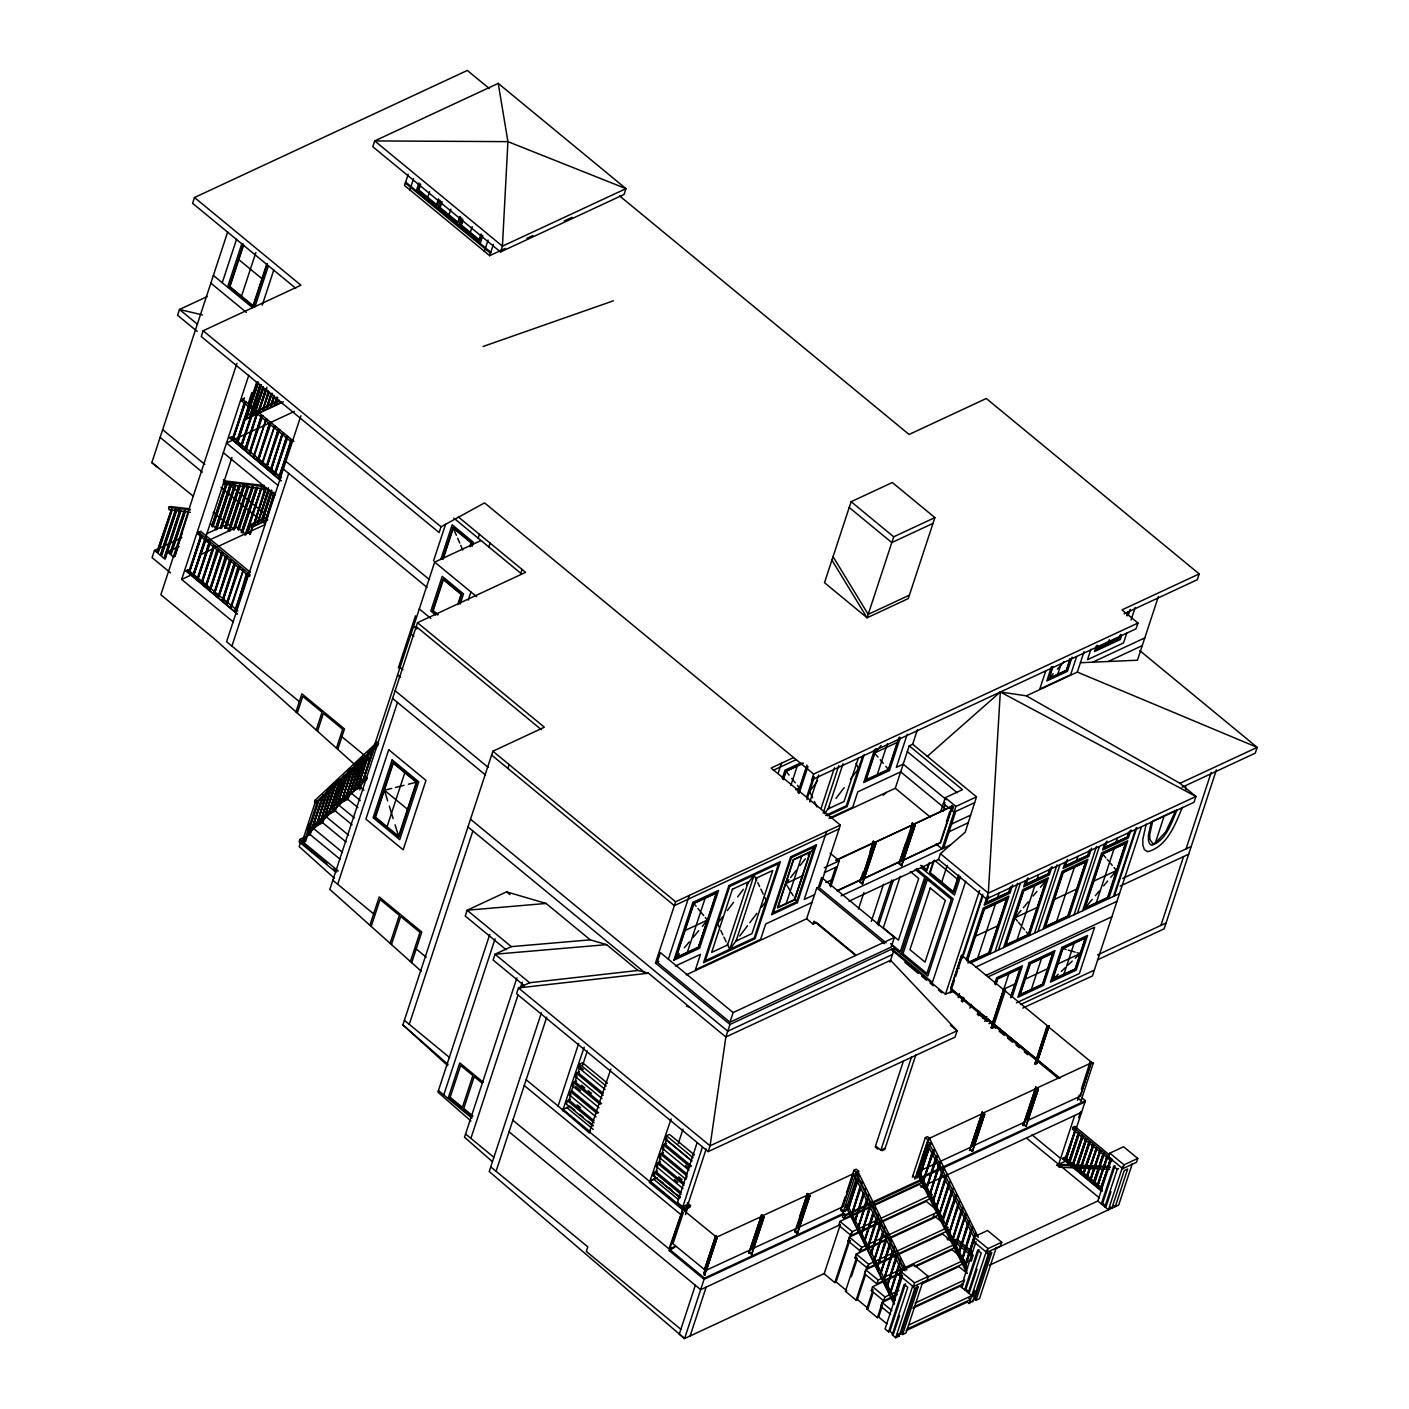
<?xml version="1.0" encoding="UTF-8"?>
<svg xmlns="http://www.w3.org/2000/svg" width="1409" height="1409" viewBox="0 0 1409 1409"><rect width="100%" height="100%" fill="white"/><g stroke="black" fill="none" stroke-linecap="round" stroke-linejoin="round"><path stroke-width="1.5" d="M1146.169 824.195L1142.805 839.412L1142.893 845.312L1144.355 849.592L1147.56 851.723C1167.057 846.809 1175.37 824.247 1182.345 807.339M1151.4 821.764L1148.37 835.414L1148.441 840.451L1149.585 843.815L1151.752 845.259C1166.229 840.398 1171.548 822.609 1177.131 809.77M711.668 1253.394L716.459 1236.045L716.97 1237.736L704.5 1275.215L717.287 1236.873L706.525 1270.284M799.114 1225.39L809.365 1194.216L853.819 1173.503L842.881 1206.773L798.445 1227.468M489.328 88.573L467.33 70.45L194.495 197.507L192.593 203.301L295.679 288.229M192.892 495.88L151.837 462.575L227.677 231.939M194.495 197.507L300.945 285.217L203.143 330.763L201.24 336.557L439.132 532.567L441.035 526.79L484.555 502.89L813.662 774.069L1137.961 623.042L1121.987 609.886L1199.2 573.921L986.3 398.5L909.087 434.465L619.661 195.974M222.252 282.733L236.553 239.266M227.571 287.119L241.837 243.722M243.44 244.021L229.385 286.767L253.338 306.493L267.393 263.765M243.634 245.113L229.984 286.643L253.039 305.647L266.706 264.117M181.796 537.692L154.462 550.426L152.084 557.647L170.559 572.882M157.103 551.764L171.599 509.301L157.103 551.764L158.407 552.011L172.409 509.406L170.965 509.6M241.52 296.154L255.857 252.546M157.755 552.31L171.775 509.706M160.644 554.688L175.297 510.111L176.759 509.917L161.947 554.935L160.644 554.688L175.949 509.811M161.313 555.234L176.759 509.917M164.184 557.612L165.505 557.858L164.184 557.612L179.648 510.639M164.835 557.312L180.282 510.322M164.853 558.158L180.458 510.727M181.092 510.428L165.1 559.197L154.462 550.426M170.119 553.314L183.98 511.15L185.442 510.939L171.422 553.561L170.119 553.314L184.632 510.851M170.788 553.86L185.442 510.939M254.87 306.986L268.45 265.667M236.959 363.275L160.855 594.757L214.679 639.105L365.195 773.911M188.295 513.387L174.329 556.784L182.413 532.215M174.98 556.485L178.344 546.252M262.233 305.154L273.804 269.964M233.119 621.827L181.673 579.434L248.794 375.27M185.97 570.768L237.188 613.884L185.97 570.768L188.013 569.817L237.804 610.854M198.651 532.215L250.097 574.608L249.463 576.528L198.017 534.134L198.651 532.215L200.589 531.299L250.379 572.336M229.737 437.635L280.955 480.751L229.737 437.635L231.78 436.684L281.571 477.721M241.784 401.001L244.356 398.183L241.784 401.001L290.078 440.788L292.015 439.89M188.013 569.817L185.741 571.49M201.91 535.684L189.229 572.618L200.606 535.438M245.025 404.594L232.996 439.485L244.373 402.305L245.659 401.706M188.559 572.072L200.589 537.164M232.326 438.939L244.356 404.048M189.229 572.618L201.276 535.984M232.996 439.485L245.043 402.851L246.328 402.252M248.548 402.692L251.894 392.512M205.467 541.197L193.438 576.087L204.816 538.907L206.137 539.154M236.553 442.408L249.234 405.475L237.857 442.655L236.553 442.408L248.583 405.774L249.886 405.176M193.685 573.85L231.939 457.449M238.526 437.424L256.755 381.998M204.798 540.651L192.769 575.541M193.438 576.087L205.485 539.453M237.205 442.954L257.336 382.226M247.262 414.493L257.97 381.927M258.64 382.473L246.61 417.363L257.988 382.772M211.79 526.297L225.651 484.132L227.113 483.921L213.094 526.543L211.79 526.297L226.303 483.833M212.46 526.843L226.462 484.22M250.027 414.933L251.33 415.179L250.027 414.933L260.066 384.393M250.679 414.633L260.049 386.136M210.346 542.624L197.647 579.557L209.025 542.377M253.444 411.534L241.432 446.442L260.735 384.939M209.008 544.121L196.996 579.011M252.775 410.988L240.763 445.878M261.37 384.639L254.113 409.491M197.647 579.557L209.694 542.923M241.432 446.442L253.461 409.79L254.765 409.191M215.33 529.22L229.984 484.643L231.446 484.449L216.651 529.467L215.33 529.22L230.636 484.344M263.448 388.849L254.765 413.577L262.796 386.577M216 529.766L231.446 484.449M254.096 413.031L262.778 388.303M254.765 413.577L263.465 387.123M213.886 548.136L201.874 583.044L213.252 545.847L214.555 546.093M244.972 449.365L257.653 412.414L246.276 449.612L244.972 449.365L257.019 412.714L258.305 412.115M213.217 547.59L201.205 582.481M201.874 583.044L213.904 546.393M245.642 449.911L257.019 412.714M266.847 388.99L258.851 411.675L265.544 388.743M220.227 528.058L234.334 485.154M258.182 411.129L265.508 390.469M258.851 411.675L266.882 387.246M220.878 527.759L234.968 484.855M220.914 528.569L235.144 485.26M221.548 528.269L235.796 484.96M268.908 393.199L262.919 409.772L268.274 390.909M262.919 409.772L268.943 391.455M218.765 549.58L206.084 586.514L216.81 549.616M249.182 452.835L261.229 416.201L249.851 453.381L261.211 417.927M224.806 527.847L238.667 485.665L240.129 485.471L226.127 528.093L224.806 527.847L239.319 485.365M217.426 551.06L205.415 585.968M206.084 586.514L217.479 550.179M225.475 528.393L240.129 485.471M249.851 453.381L261.863 418.473M272.324 393.34L266.988 407.888L271.021 393.093M266.336 407.342L270.986 394.819M266.988 407.888L271.673 393.639M228.364 530.77L243.017 486.193L244.479 485.982L229.667 531.017L228.364 530.77L243.651 485.894M209.624 589.438L221.671 552.804L210.293 589.984L221.653 554.53M253.391 456.305L266.09 419.371L254.06 456.851M229.015 531.316L244.479 485.982M274.385 397.549L271.074 405.986L273.751 395.26M270.405 405.44L273.716 397.003M271.074 405.986L274.42 395.806M210.293 589.984L222.305 555.076M277.802 397.673L275.142 404.084L276.481 397.426M233.242 529.608L247.35 486.704M274.473 403.538L277.133 397.127M233.894 529.308L248.002 486.404M275.142 404.084L277.15 397.972M233.929 530.101L248.178 486.792M235.25 527.741L248.812 486.492M227.201 556.52L214.503 593.453L225.246 556.573M257.618 459.774L269.665 423.14L258.287 460.32L269.63 424.866M225.863 557.999L213.833 592.907M214.503 593.453L225.916 557.119M270.299 425.43L258.287 460.32M237.839 529.379L251.7 487.215L253.162 487.003L239.143 529.625L237.839 529.379L252.334 486.915M238.491 529.925L253.162 487.003M230.741 562.032L218.73 596.923L229.456 560.042M261.827 463.244L274.508 426.311L262.497 463.79M218.06 596.377L230.072 561.469M218.73 596.923L230.759 560.289M241.379 532.303L256.033 487.725L257.495 487.532L242.683 532.549L241.379 532.303L256.685 487.426M242.049 532.849L257.495 487.532M222.27 599.847L234.317 563.213L222.939 600.393L234.281 564.956M266.037 466.714L278.084 430.08L266.706 467.26L278.066 431.823M233.665 563.512L235.62 563.459L222.939 600.393M244.937 535.226L261.193 488.342M278.718 432.369L266.706 467.26M246.276 533.712L261.017 487.937M246.91 533.412L261.827 488.042M267.851 519.886L252.704 526.931L250.326 534.17L247.649 532.69L250.274 524.729L267.798 516.592M267.551 517.314L250.608 525.205L247.649 532.69M263.624 487.496L264.258 485.577L225.246 480.962L223.52 481.772L223.925 484.185L262.426 488.729L264.135 487.937M239.829 566.929L227.148 603.862L237.892 566.982M262.426 488.729L263.906 489.945L264.54 488.025L262.55 486.387M270.246 470.183L282.293 433.549L270.915 470.729L282.276 435.293M226.479 603.316L238.508 568.426M249.745 534.434L252.352 526.473L266.283 520.009M227.148 603.862L238.544 567.528M264.469 489.68L253.761 524.835L266.46 487.901M265.121 489.381L254.413 524.535M253.761 524.835L265.808 488.201M254.078 524.271L266.125 487.62M268.555 487.796L257.847 522.933L269.189 490.068M257.512 522.669L268.52 489.522M257.847 522.933L268.538 490.367M230.689 606.786L243.387 569.852L231.358 607.349M274.473 473.653L286.52 437.019L275.125 474.217L286.485 438.763M287.154 439.309L275.125 474.217M261.246 520.502L271.285 489.962M271.268 491.706L262.55 520.749L271.919 492.252M271.955 490.508L262.55 520.749M248.371 573.833L235.567 610.819L246.311 573.921M291.469 442.725L279.352 477.686L290.73 440.489L292.139 440.7M274.015 492.128L265.984 519.146L274.667 494.418M234.916 610.273L247.033 575.312M278.683 477.14L290.8 442.179M235.567 610.819L247.614 574.168M273.998 493.872L266.636 518.847M279.352 477.686L291.399 441.052M265.984 519.146L274.015 494.718M300.874 415.761L226.585 641.711L299.324 701.647M231.904 646.097L288.686 473.406M408.223 174.24L404.524 185.512L489.68 255.681L505.373 248.371M409.878 189.916L413.577 178.644M418.966 182.818L416.43 190.514L480.31 243.158L482.847 235.444M420.234 184.103L418.244 190.18L436.878 205.52L438.868 199.444M420.745 184.28L418.843 190.056L436.579 204.675L438.481 198.898M427.72 197.366L429.622 191.589M437.723 208.056L440.26 200.36M441.528 201.646L439.538 207.722L458.154 223.062L460.162 216.986M442.039 201.822L440.136 207.599L457.872 222.217L459.774 216.44M449.013 214.908L450.915 209.131M295.96 711.897L301.896 693.827L344.483 728.911L337.755 749.341M297.264 713.06L302.759 696.363L322.045 712.267L316.197 730.038M459.017 225.599L461.553 217.902M462.821 219.188L460.831 225.264L479.447 240.604L481.455 234.528M462.698 221.283L461.43 225.141L479.166 239.759L481.068 233.982M470.289 232.45L472.191 226.673M317.518 731.201L323.383 713.359L342.669 729.263L336.434 748.232M484.379 251.313L488.095 240.058M489.68 255.681L493.379 244.409M342.493 852.339L312.358 827.488L323.066 794.905L310.209 834.621L299.923 839.412L299.113 841.842L335.765 872.048M316.074 803.412L316.708 801.474L378.634 743.529L377.084 742.244L315.158 800.206L314.524 802.126L316.074 803.412L317.131 802.426L304.027 842.265M302.477 840.979L314.911 803.13M303.974 840.275L305.172 836.629M307.373 829.971L309.381 823.86M305.524 841.56L307.937 834.251L366.974 779.001M500.53 251.964L502.432 246.17L507.927 141.64L498.222 83.378L374.688 140.918L372.786 146.712L500.53 251.964L624.064 194.424L625.966 188.647L498.222 83.378M323.735 795.451L312.34 828.668L323.066 796.085M326.201 792.968L316.62 824.67L327.346 790.907M326.677 792.95L317.289 824.036M316.62 824.67L327.998 791.453M330.393 789.04L320.812 820.742L331.538 786.979M330.868 789.022L321.499 820.108M320.812 820.742L332.207 787.525M334.99 783.756L324.933 816.885L336.328 783.668M335.659 783.122L324.951 815.705L348.428 835.061M312.516 827.629L322.802 822.821L335.641 784.302M311.16 828.492L329.125 811.795L339.833 779.212M329.125 812.975L340.502 779.758L329.125 812.975L339.833 780.392M333.264 809.101L344.641 775.883L333.264 809.101L342.827 777.398M332.594 808.555L343.972 775.337L343.972 776.518M348.322 773.523L337.455 805.173L347.037 773.471M336.786 804.627L347.512 773.453M326.818 815.036L335.395 811.038L348.164 772.59M350.277 772.414L341.647 801.245L353.043 768.028M351.035 771.551L342.334 800.611M341.647 801.245L352.373 768.662M354.504 768.469L345.857 797.3L357.252 764.083L345.857 797.3M356.583 763.537L346.544 796.666M359.647 761.67L350.066 793.373L361.461 760.156L350.066 793.373M339.886 801.615L350.084 792.193L360.792 759.61M337.667 804.152L347.953 799.361L350.295 792.263M354.275 789.427L365.671 756.21L354.275 789.427L363.857 757.725M353.624 788.881L365.001 755.664L365.001 756.844M358.502 785.482L368.542 752.353L369.88 752.265L358.502 785.482L368.066 753.78M357.833 784.936L369.211 751.719M398.342 667.936L415.461 615.874M433.532 560.905L445.579 524.271M374.336 748.109L362.941 781.326L372.998 748.197M359.788 789.903L362.289 782.259M362.87 780.533L434.677 562.103L481.015 540.528M362.941 781.326L373.649 748.743M365.407 777.733L365.724 776.764L367.291 778.05L308.254 833.283L318.962 800.699L377.999 745.467M376.45 744.181L377.084 742.244M458.33 516.927L525.592 572.353L417.504 622.708L329.829 889.378L421.185 971.188M440.753 559.514L452.166 524.8L473.459 542.342L472.121 546.428M442.567 559.162L453.029 527.336L471.663 542.694L470.342 546.674M443.166 559.038L453.311 528.181L471.046 542.8L469.813 546.569M337.702 884.271L397.479 702.475M478.197 538.203L479.465 534.346M457.714 604.637L461.095 594.351L443.359 579.733L433.215 610.59L438.058 614.571M458.436 604.179L461.694 594.228L443.078 578.888L432.616 610.696L437.688 614.888M387.052 826.748L404.806 772.748M460.144 604.091L463.508 593.894L442.215 576.334L430.802 611.048L435.716 615.099M468.228 600.093L470.905 591.939M488.853 546.974L490.121 543.117M398.588 836.241L416.342 782.259L393.27 763.255L375.534 817.238L398.588 836.241L395.048 824.741M369.88 925.255L379.197 896.934L421.784 932.018L411.692 962.682M371.201 926.418L380.06 899.47L399.346 915.374L390.134 943.378M391.455 944.558L400.684 916.466L419.97 932.371L410.389 961.519M522.052 569.43L520.784 573.287L453.804 518.107M447.657 1065.591L402.886 1024.889L492.886 751.208L544.35 727.22L417.504 622.708M409.279 1024.343L472.86 830.958M507.839 768.433L509.107 764.576M489.768 934.414L437.917 1092.116L470.923 1120.983M443.747 1094.952L495.087 938.799M516.927 977.811L464.512 1137.239L492.146 1161.439M470.905 1138.366L518.142 994.684M520.203 988.449L522.246 982.196M541.408 1012.789L489.222 1171.531L684.58 1338.55L824.265 1273.507M496.074 1171.266L546.727 1017.192M610.819 1069.114L589.173 1132.766L558.105 1106.047L578.659 1043.505M574.89 1110.31L569.905 1106.188L563.036 1109.394L562.561 1110.838L584.207 1047.186M570.504 1099.372L567.51 1100.781L566.4 1104.145L593.013 1126.073M596.025 1116.914L569.412 1094.987L573.921 1085.141L572.424 1085.828L599.036 1107.756M572.424 1085.828L573.533 1082.464L576.528 1081.055M602.048 1098.597L575.436 1076.67L576.545 1073.306L579.539 1071.897M605.06 1089.439L578.447 1067.511L579.557 1064.147L582.551 1062.738L607.508 1083.292M583.273 1069.554L579.944 1066.824L578.042 1072.601L602.982 1093.155M582.604 1065.363L587.324 1050.955M589.173 1132.766L590.53 1130.828M891.316 944.946L894.715 947.746L729.985 1024.449L655.467 963.051L675.615 901.778L840.345 825.058L771.146 768.046L793.373 757.69M668.342 959.265L689.353 895.384M673.837 960.216L692.858 902.359L718.59 890.382L699.586 948.222L673.837 960.216L679.367 953.717M687.345 952.29L705.099 898.308M698.494 947.095L716.248 893.112L693.95 903.504L676.197 957.486L698.494 947.095L707.794 919.901L685.073 930.486M851.124 501.71L824.494 582.692L867.081 617.776L908.259 598.596L934.889 517.614L892.302 482.53L851.124 501.71L893.711 536.794L934.889 517.614M778.138 773.312L781.449 763.255M782.242 778.508L784.954 770.23L800.805 762.868M690.551 1205.593L690.075 1207.037L683.206 1210.243L649.496 1182.468L649.972 1181.024L656.841 1177.818L649.972 1181.024L683.682 1208.799L690.551 1205.593L687.169 1202.828M649.496 1182.468L671.142 1118.816M783.087 779.23L785.764 771.093L803.148 762.991M783.316 779.67L786.046 771.375L802.778 763.572M679.948 1197.703L653.336 1175.775L654.445 1172.411L657.439 1171.002M682.96 1188.544L656.347 1166.617L657.457 1163.253L660.451 1161.844M660.469 1154.094L687.081 1176.022L685.972 1179.386L659.359 1157.458L660.469 1154.094L663.463 1152.685M688.983 1170.227L662.371 1148.3L663.48 1144.936L666.475 1143.527M665.594 1139.053L691.978 1161.069L665.365 1139.141L666.475 1135.777L669.486 1134.368L694.443 1154.94M657.21 1167.85L655.942 1171.707L680.882 1192.261M727.326 944.171L729.756 949.279L754.15 875.042L756.703 880.414M790.854 785.447L797.195 766.179M678.24 1143.668L683.013 1129.137M798.11 792.122L806.987 765.14M798.234 792.862L806.934 766.408M799.15 793.373L807.973 766.514M733.103 1012.56L660.363 952.607L657.193 962.259L729.932 1022.194L733.103 1012.56L894.38 937.443L821.641 877.49L818.47 887.142L816.762 887.934L806.617 918.791L686.253 974.852M729.985 1024.449L725.864 1036.989L710.083 1145.816L708.181 1151.593L516.557 993.715L518.459 987.938L529.625 982.742L637.942 970.466L648.439 973.196L725.864 1036.989L890.594 960.269L957.151 1030.736L955.055 1037.112L708.181 1151.593M813.662 774.069L811.76 779.846L1136.059 628.819L1137.961 623.042M806.6 797.23L813.451 776.394M806.881 799.678L814.349 776.993M893.711 536.794L867.081 617.776L831.926 560.113M697.085 1142.805L676.972 1203.991L680.952 1207.284M809.752 802.02L818.647 774.985M702.404 1147.19L682.801 1206.844L687.944 1204.448L706.208 1148.916M873.791 1204.801L921.099 1182.767L921.979 1180.126L845.083 1215.932L843.304 1214.47L704.06 1279.319L669.24 1250.628L682.96 1208.922L668.976 1248.867L512.841 1120.225M683.206 1210.243L683.682 1208.799M683.365 1212.497L672.956 1243.76L704.606 1269.632L715.543 1236.362L683.876 1210.49M786.24 903.433L801.809 856.073M685.443 1212.057L687.433 1205.981M670.684 1248.075L674.788 1247.018L669.24 1250.628M685.443 1214.628L688.103 1206.527L689.212 1207.443M821.042 808.555L834.463 767.746M794.447 899.611L810.016 852.251L793.602 859.895L778.032 907.255L794.447 899.611L802.654 875.729L785.817 883.566L786.979 885.486M823.208 813.028L838.795 765.598M797.388 902.676L816.41 844.836L790.66 856.813L771.639 914.67L797.388 902.676L794.394 897.744M843.058 763.696L828.193 808.889L844.061 801.492L858.328 758.148M826.607 831.451L804.24 899.488L814.543 894.68M862.572 756.281L846.298 805.772L825.604 815.406M820.197 886.349L840.345 825.058M864.245 754.502L847.108 806.617L827.312 815.829M806.617 918.791L813.028 924.075L813.979 921.187L855.668 955.531M695.324 1285.29L679.261 1334.164L684.58 1338.55L704.465 1278.104L843.709 1213.255L845.488 1214.717L920.394 1179.826M829.619 885.697L835.643 867.38M874.619 749.482L863.735 782.541L889.484 770.547L900.351 737.488M704.447 1269.703L715.543 1236.362M875.834 749.095L865.513 780.498L888.674 769.701L899.382 737.136M704.5 1275.215L703.866 1273.137L716.071 1236.01M830.676 886.93L839.271 860.793L830.148 853.273M876.328 748.655L866.095 779.811L888.392 769.42L898.643 738.263M704.87 1275.233L704.253 1273.155L716.459 1236.045M690.111 1335.979L706.173 1287.104M877.243 774.615L887.388 743.776M907.237 734.23L896.353 767.359L903.204 764.154L946.461 799.784M871.784 845.418L873.122 841.367L875.94 843.339L862.361 883.971L859.807 881.858L861.146 877.807M859.807 881.858L863.4 871.607M870.058 851.371L873.386 841.243M836.876 890.699L861.551 879.216L873.58 842.582L861.868 879.498L837.21 890.981M912.803 824.318L900.756 860.952L863.435 878.776L875.482 842.124L913.138 824.6L875.482 842.124M862.361 883.971L875.94 843.339M830.553 818.4L895.279 788.265L909.228 745.837L912.662 744.234L917.453 729.651M858.451 909.104L863.911 892.531M761.653 1214.893L748.778 1253.341L761.653 1214.893L764.083 1216.9L751.49 1255.225M750.979 1249.572L761.741 1216.178L750.979 1249.572L706.349 1270.143M807.762 1194.955L763.343 1215.421L752.406 1248.691L796.825 1228.225L807.586 1194.814L796.825 1228.225M753.269 1246.754L763.343 1215.421M751.613 1254.151L749.183 1252.143L751.613 1254.151L764.083 1216.9M871.308 921.451L883.513 884.306M877.296 923.828L891.686 880.044M878.388 925.625L893.306 880.255M911.007 827.153L912.345 823.103L915.163 825.075L901.584 865.707L899.03 863.594L905.688 843.357M899.03 863.594L912.609 822.979M863.435 878.776L901.091 861.234L913.138 824.6M902.641 860.512L914.688 823.86L952.643 806.195L940.596 842.829L902.641 860.512L940.261 842.547L952.308 805.913L914.688 823.86M901.584 865.707L915.163 825.075M900.228 876.345L883.32 927.756L898.414 940.19L918.703 878.476L910.32 871.572M795.028 1230.779C800.823 1235.992 794.377 1228.525 794.905 1231.853L807.498 1193.529L809.946 1195.554L797.353 1233.879L794.905 1231.853M799.784 1216.337L807.498 1193.529M798.938 1225.249L808.519 1196.153M797.071 1234.002L809.946 1195.554M894.38 937.443L891.21 947.077L729.932 1022.194M889.96 962.206L894.715 947.746M940.719 811.619L945.298 797.688L962.453 789.692L909.228 745.837M943.114 811.197L945.175 804.926M928.707 863.453L926.646 869.723L921.715 865.654M929.57 862.555L926.928 870.568L920.553 865.302M901.161 954.087L926.523 876.962M933.551 860.74L929.588 872.752L953.541 892.496L958.807 876.468M946.372 821.852L949.807 811.408M950.494 809.312L951.762 805.455L953.541 806.917L952.273 810.774L954.034 812.236L974.623 802.654M848.993 901.179L938.5 859.49L940.402 853.695L965.183 832.243L976.525 796.86L912.662 744.234M976.525 796.86L955.936 806.459L941.987 848.87L936.087 844.009M943.713 848.077L955.76 811.443M941.723 882.14L947.218 865.425M845.805 1210.278L843.445 1211.37L841.014 1209.362L845.065 1197.034M846.422 1192.93L853.854 1170.315L856.214 1169.223L858.645 1171.231L857.306 1175.335M841.226 1209.274L840.838 1210.472L843.269 1212.48L843.674 1211.282L841.014 1209.362M853.643 1173.362L842.705 1206.632M873.545 1205.752L919.408 1184.405L931.825 1194.638L930.556 1198.495L851.089 1235.499L838.672 1225.266L839.94 1221.409L869.564 1207.619M843.445 1211.37L856.285 1172.323L858.645 1171.231M854.805 1176.462L856.337 1172.728L858.063 1171.918L906.832 1270.055M843.709 1213.255L842.441 1217.112L844.22 1218.574L869.846 1206.65M846.968 1205.787L847.355 1204.642L845.365 1205.558M845.418 1211.476L855.95 1179.456M844.22 1218.574L845.488 1214.717M858.046 1180.495L848.095 1209.133L857.553 1177.748M848.729 1208.834L857.535 1179.474M848.095 1209.133L857.394 1180.795M958.754 874.936L953.259 891.65L930.204 872.647L934.326 860.106L957.38 879.11M960.515 876.451L954.404 895.032L921.134 867.627M860.617 1188.985L851.318 1215.597L860.124 1186.237M851.969 1215.298L860.106 1187.963M851.318 1215.597L860.635 1187.259M903.521 1060.766L875.57 1145.799L880.889 1150.184L885.169 1148.194M863.84 1195.448L854.541 1222.061L863.347 1192.701M965.711 881.224L932.459 982.337L892.126 949.102M855.193 1221.762L863.33 1194.427M848.112 1240.994L849.38 1237.137L926.277 1201.331L938.693 1211.564L861.797 1247.37L860.529 1251.227L848.112 1240.994L849.24 1241.364M854.541 1222.061L863.858 1193.722M838.672 1225.266L840.38 1224.474L824.159 1273.806L834.815 1282.577L851.036 1233.245M834.815 1282.577L836.101 1281.979L849.838 1240.202M851.089 1235.499L852.357 1231.642L876.187 1220.546M880.889 1150.184L911.57 1056.873M867.081 1201.912L857.799 1228.507L866.588 1199.165M858.433 1228.208L867.239 1198.865M857.799 1228.507L867.099 1200.186M915.85 1054.865L884.782 1149.392L881.911 1150.73M870.973 1206.351L861.005 1234.989L869.811 1205.628M1045.76 670.878L1039.772 689.124L1070.646 674.735L1076.652 656.506M861.656 1234.689L869.793 1207.354M861.005 1234.989L870.322 1206.65M895.05 1255.278L867.416 1268.153L854.981 1257.92L856.249 1254.063L885.063 1240.642M865.478 1274.898L857.394 1299.521L856.091 1300.12L845.453 1291.349L856.707 1257.127L854.981 1257.92M1051.484 666.739L1046.817 680.952L1067.406 671.353L1072.073 657.14M851.353 1276.713L857.288 1258.677M859.261 1252.671L860.476 1248.973M873.527 1214.84L864.245 1241.435L873.052 1212.092M1052.488 667.003L1048.578 678.891L1066.595 670.508L1070.505 658.619M864.879 1241.135L873.016 1213.818M864.245 1241.435L873.562 1213.114M891.827 950.089L945.457 994.261L979.572 890.506M1070.136 658.655L1066.331 670.226L1049.159 678.222L1052.963 666.651M961.643 955.284L950.705 988.554L992.5 1022.987L950.881 988.466L961.643 955.284L1003.595 989.646L991.196 1027.742L993.257 1027.143L991.196 1027.742M950.212 993.081L954.404 980.294M955.672 976.437L957.574 970.66M982.689 894.257L958.208 968.723L959.071 968.335M876.785 1219.578L867.468 1247.898L876.275 1218.556M877.437 1219.278L868.12 1247.599L876.926 1218.257M962.47 957.979L982.866 895.913M951.92 992.271L952.325 991.073L1058.423 1078.501M1057.754 674.224L1060.607 665.524M966.257 959.74L983.235 908.083L1008.914 896.124L989.893 953.963M880.66 1225.742L870.709 1254.362L880.167 1222.994M871.343 1254.063L880.149 1224.72M967.314 959.811L984.046 908.928L1007.153 898.167L989.083 953.118L967.895 962.981M987.92 897.146L985.948 903.151L1009.108 892.355L1011.081 886.349M900.51 1272.855L876.856 1283.881L864.439 1273.648L865.707 1269.791L942.603 1233.985L953.47 1242.932M870.709 1254.362L880.009 1226.041M856.091 1300.12L867.345 1265.898M967.243 961.132L984.31 909.21L1006.572 898.854L988.819 952.836L968.423 962.347M988.59 896.194L986.529 902.464L1008.844 892.073L1010.218 887.899M867.416 1268.153L868.684 1264.296L892.513 1253.2M958.155 997.607L959.476 993.592M883.232 1234.214L873.932 1260.826L882.738 1231.466M874.566 1260.527L882.721 1233.192M873.932 1260.826L883.249 1232.488M961.361 1001.112L962.699 997.044M962.241 1001.746L963.545 997.783M962.594 1001.799L963.862 997.942M977.687 958.014L995.441 904.032M997.695 897.269L999.069 893.095M886.455 1240.677L877.155 1267.29L885.962 1237.93M877.807 1266.99L885.944 1239.656M877.155 1267.29L887.142 1236.926M897.41 1294.431L883.725 1300.806L871.308 1290.574L872.576 1286.716L899.418 1274.212M890.647 1314.438L880.766 1306.302L882.474 1305.491L878.67 1317.063L877.384 1317.662L866.746 1308.891L873.034 1289.763L871.308 1290.574M866.746 1308.891L868.032 1308.292L872.84 1293.673M889.678 1247.141L880.396 1273.754L889.202 1244.394M927.122 756.492L1000.32 691.978L1026.368 695.835L1077.339 672.093L1084.067 651.61M876.856 1283.881L878.124 1280.024L901.778 1268.998M881.03 1273.454L889.836 1244.094M880.396 1273.754L889.713 1245.415M912.345 1177.167L925.343 1137.644L927.492 1136.64L929.922 1138.648L927.791 1139.652L925.343 1137.644M969.938 1008.175L971.206 1004.318M914.793 1179.174L928.003 1139.546M926.875 1144.548L918.157 1171.724L927.052 1144.689M1012.631 884.94L1009.918 893.2L984.186 905.194L988.308 893.165L1000.32 691.978L1195.924 796.472L1194.022 802.267L986.406 898.96L938.5 859.49M893.588 1251.579L883.619 1280.217L892.425 1250.857M884.271 1279.918L892.408 1252.583M978.322 1237.366L929.711 1138.754M883.619 1280.217L892.936 1251.879M916.942 1178.171L927.932 1144.707M1090.918 649.267L1087.501 659.694L1123.537 642.927L1126.953 632.5M929.447 1148.071L919.742 1175.916L928.936 1145.376M920.394 1175.617L928.936 1147.049M919.742 1175.916L929.447 1146.398M995.053 951.568L1017.492 883.302M1096.537 645.481L1094.546 651.522L1120.278 639.527L1121.617 635.512M896.142 1260.069L886.86 1286.681L895.666 1257.321M887.494 1286.382L895.631 1259.047M886.86 1286.681L896.177 1258.343M1097.664 645.34L1096.308 649.479L1119.468 638.682L1120.842 634.561M880.766 1306.302L882.034 1302.444L890.259 1298.605M877.384 1317.662L882.457 1302.233M934.167 1150.484L922.948 1182.45L932.177 1151.84M977.3 1014.55L978.568 1010.693M998.47 949.983L1020.239 883.778M883.725 1300.806L884.993 1296.949L898.907 1290.468M931.437 1197.985L923.089 1181.112L932.177 1153.513M922.948 1182.45L932.688 1152.861M978.374 1015.678L979.713 1011.592M899.382 1266.532L890.083 1293.145L898.889 1263.785M890.735 1292.846L899.541 1263.486M890.083 1293.145L899.4 1264.806M1003.631 947.57L1022.652 889.731L1048.384 877.737L1029.363 935.594M1025.629 880.643L1023.603 886.842L1049.335 874.848L1052.047 866.588M935.911 1160.998L926.171 1188.967L935.4 1158.304M1027.337 878.793L1025.365 884.799L1048.525 874.003L1050.498 867.997M926.805 1188.668L934.748 1161.949M1028.006 877.842L1025.946 884.112L1048.243 873.721L1049.617 869.547M926.171 1188.967L935.911 1159.325M994.631 983.887L996.656 977.776L1022.388 965.781L1012.314 996.41M899.101 1274.986L900.369 1271.129L914.089 1264.736L928.284 1276.431L927.016 1280.288L913.296 1286.681L899.101 1274.986L900.809 1274.194M995.494 984.574L997.466 978.621L1020.627 967.824L1010.817 997.66M995.828 984.68L997.731 978.903L1020.046 968.511L1010.535 997.431M1108.055 643.596L1109.323 639.739M901.936 1275.022L893.324 1299.591L903.451 1266.198L904.613 1266.92L903.451 1266.198M893.958 1299.292L900.774 1276.008M893.324 1299.591L901.302 1275.321M939.134 1167.48L929.376 1195.501L938.641 1164.767M902.588 1275.656L885.063 1328.951L888.603 1331.875L889.889 1331.276L905.529 1283.758M930.01 1195.202L939.275 1164.468M929.376 1195.501L939.134 1165.789M1017.122 939.662L1034.875 885.662M1037.094 878.917L1038.468 874.742M888.603 1331.875L904.226 1284.356L907.783 1287.28L892.161 1334.799L895.701 1337.722L899.136 1336.137L914.758 1288.601L918.192 1287.016L916.872 1285.906M943.66 1169.981L942.515 1169.259L943.66 1169.981L932.582 1202.018L941.864 1171.231M933.234 1201.718L941.846 1172.922M932.582 1202.018L942.374 1172.253M992.5 1022.987L1003.595 989.646M1008.879 973.707L1003.807 989.136L1014.973 983.94M1120.472 634.543L1119.204 638.4L1096.906 648.792M1126.813 615.257L1128.081 611.4M991.478 1027.971L1003.684 990.862L1005.462 990.034L1003.684 990.862M1126.953 615.962L1128.31 611.823M992.975 1026.914L994.331 1022.793M1128.222 615.381L1130.212 609.357M992.852 1028.359L1005.462 990.034M893.447 1334.2L899.558 1315.601M945.598 1180.407L935.787 1208.552L945.087 1177.695M936.439 1208.253L944.435 1181.376M935.787 1208.552L945.598 1178.717M932.723 1218.45L933.938 1214.752M1131.075 619.978L1135.196 607.473M895.701 1337.722L912.556 1286.47M1028.288 934.466L1046.024 880.466L1023.727 890.858L1005.973 944.858L1028.288 934.466L1026.28 931.93M913.296 1286.681L914.564 1282.824L928.284 1276.431M948.821 1186.889L939.01 1215.069L948.327 1184.176M939.644 1214.769L948.961 1183.877M939.01 1215.069L948.838 1185.198M899.136 1336.137L897.815 1335.027L901.232 1333.442L916.185 1287.985M1034.505 933.198L1056.961 864.915M901.232 1333.442L902.57 1334.534L918.192 1287.016M941.705 1220.564L951.551 1190.64M942.357 1220.264L951.533 1192.331M942.216 1221.603L952.061 1191.662M922.842 1281.697L906.005 1332.932L902.57 1334.534M942.85 1221.304L952.044 1193.353M1037.993 931.578L1059.762 865.373M969.445 1150.572L982.302 1112.124L984.75 1114.132L972.545 1151.259L969.832 1149.374L972.545 1151.259M969.709 1150.448L982.302 1112.124M944.911 1227.098L954.774 1197.104M966.891 1271.217L917.312 1172.059L971.629 1146.82L982.566 1113.55L929.095 1138.454M1043.136 929.165L1062.157 871.326L1087.907 859.331L1068.885 917.189M1065.151 862.238L1063.108 868.437L1088.858 856.443L1091.57 848.183M945.562 1226.799L954.756 1198.795M955.284 1198.126L945.421 1228.12L956.781 1195.713M1036.126 1088.611L983.993 1112.652L973.055 1145.922L1025.188 1121.881L1035.95 1088.47L1025.012 1121.723M1066.86 860.388L1064.869 866.394L1088.047 855.598L1090.02 849.592M973.232 1146.063L983.482 1114.889M1067.529 859.437L1065.468 865.707L1087.766 855.316L1089.139 851.142M972.28 1151.382L984.75 1114.132M958.507 1206.298L948.627 1234.654L958.014 1203.568M949.279 1234.354L957.327 1207.266M948.627 1234.654L958.525 1204.589M1158.409 596.518L1137.45 660.222L1080.456 662.723M1031.335 989.382L1041.48 958.525M961.748 1211.053L951.85 1241.17L961.237 1210.032M1056.644 921.257L1074.556 866.782M1076.617 860.512L1077.991 856.337M961.731 1212.762L952.484 1240.871L961.889 1209.732M954.545 1246.666L964.461 1216.495M955.249 1246.349L964.496 1218.186M964.971 1217.517L955.055 1247.705L966.01 1214.065M968.212 1223.981L958.261 1254.221L967.701 1222.959M968.194 1225.707L958.913 1253.922L967.014 1226.693M1052.787 979.378L1062.932 948.539L1085.247 938.147L1075.102 969.005L1052.787 979.378L1058.318 974.288M1074.028 914.793L1096.484 846.51M971.435 1230.444L961.466 1260.756L970.924 1229.423M971.417 1232.17L962.118 1260.456L971.576 1229.124M1077.462 913.191L1099.231 846.985M963.192 1263.803L964.461 1259.945L952.044 1249.713L915.286 1266.814M974.147 1235.887L964.689 1267.272L974.006 1238.934M964.813 1265.934L974.13 1237.613M965.324 1266.973L974.641 1238.634M1082.605 910.795L1101.627 852.938L1127.746 840.786L1108.724 898.625M1104.621 843.85L1102.578 850.05L1128.31 838.073L1131.04 829.795M1106.312 842.001L1104.339 848.007L1127.499 837.228L1129.472 831.222M1084.965 908.065L1102.701 854.083L1125.386 843.515L1107.633 897.498L1084.965 908.065L1092.292 899.347M1106.981 841.067L1104.92 847.32L1127.235 836.946L1128.609 832.754M961.114 1286.875L962.329 1283.176L963.21 1283.916L913.86 1306.9M976.05 1241.435L963.597 1279.319L964.478 1280.059L961.995 1287.615M1063.936 974.183L1074.081 943.343M1034.84 1063.707L1036.901 1063.108L1034.84 1063.707L1047.239 1025.593L1005.269 991.003M1035.122 1063.936L1047.327 1026.809L1049.089 1025.999L1047.327 1026.809M971.171 1261.284L973.214 1255.067M1036.619 1062.879L1043.4 1042.255M1049.089 1025.999L1036.214 1064.077M1199.2 573.921L1197.298 579.698L1124.047 613.831M968.212 1292.722L981.245 1253.077L977.687 1250.153L964.654 1289.799L965.94 1289.2L978.991 1249.536M1022.987 1125.632L1035.862 1087.184L1038.292 1089.192L1026.104 1126.319L1023.392 1124.435L1026.104 1126.319M1096.308 902.782L1114.043 848.799M1116.087 842.124L1117.46 837.95M1023.269 1125.509L1035.862 1087.184M969.498 1292.123L977.036 1269.174M1027.32 1118.887L1037.57 1087.713L1091.2 1062.967L1080.263 1096.22L1028.605 1120.049M1025.822 1126.443L1038.292 1089.192M906.198 1330.554L967.384 1302.057L969.163 1303.519L986.687 1250.206L988.466 1251.668M972.562 1240.765L986.758 1252.46L988.026 1248.621L1001.746 1242.227L987.55 1230.533L973.83 1236.908L988.026 1248.621M972.633 1296.685L974.658 1290.485M972.597 1301.916L988.22 1254.397L991.654 1252.795L990.333 1251.703L974.693 1299.221L969.163 1303.519M974.693 1299.221L976.032 1300.313L991.654 1252.795M996.322 1247.458L979.466 1298.728L976.032 1300.313M1113.497 896.406L1135.936 828.14M1114.36 896.018L1136.799 827.735M1001.746 1242.227L1000.478 1246.067L986.758 1252.46M1141.272 827.418L1092.433 975.944L1022.74 1008.087M1155.239 843.198L1165.701 831.856L1175.846 810.369L1152.685 821.148L1149.726 834.427L1149.814 839.253L1152.773 843.656L1155.239 843.198L1164.257 815.758M1077.568 1100.218L1079.312 1094.899M1081.425 1088.981L1090.161 1061.893L1093.419 1063.055L1090.161 1061.893M1091.024 1062.809L1080.263 1096.22M1109.869 1166.564L1058.652 1164.345L1074.715 1115.47M1080.826 1101.38L1093.349 1062.791M1101.997 1191.45L1062.703 1159.061L1063.02 1158.092L1064.728 1157.3L1100.764 1186.994M1109.27 1154.781L1074.873 1126.443L1073.165 1127.253L1072.531 1129.173L1111.824 1161.562M1074.239 1128.38L1074.873 1126.443M1065.098 1159.131L1075.261 1129.912L1066.419 1159.378L1065.098 1159.131L1075.261 1129.912M1078.66 1117.724L1080.685 1111.542M1109.658 1169.382L1059.427 1167.216L1056.926 1165.137L1065.503 1161.139L1085.388 1100.711L1082.006 1097.928M1068.656 1162.055L1078.801 1132.836L1068.656 1162.055L1069.959 1162.302L1079.47 1133.382M1069.325 1162.601L1078.167 1133.135M1072.865 1165.525L1083.01 1136.306L1072.865 1165.525L1081.707 1136.059M1072.196 1164.979L1082.359 1135.76M1076.423 1165.842L1085.899 1138.683L1077.075 1165.542M1076.406 1168.448L1086.568 1139.229L1077.744 1166.088M1089.439 1144.214L1079.963 1171.372L1088.805 1141.906L1090.108 1142.153M1079.294 1170.826L1088.77 1143.668M1079.963 1171.372L1089.474 1142.452M1160.91 925.431L1183.525 856.602M1186.061 848.887L1211.229 772.326M1082.852 1173.75L1092.997 1144.531L1083.503 1174.296L1092.979 1147.137M1216.39 769.93L1164.151 928.813L1097.47 959.864M1083.503 1174.296L1093.666 1145.077M1096.537 1150.061L1087.061 1177.219L1096.554 1147.454M1086.392 1176.674L1095.867 1149.515M1087.061 1177.219L1096.572 1148.3M1089.95 1179.597L1100.094 1150.378L1090.601 1180.143L1099.407 1152.439M1090.601 1180.143L1100.764 1150.924M1093.49 1182.521L1103.652 1153.302L1093.49 1182.521L1094.793 1182.767L1104.304 1153.848M1094.159 1183.067L1103 1153.601M1097.03 1185.427L1107.175 1156.208L1097.699 1185.991L1106.505 1158.268M1097.699 1185.991L1107.861 1156.771M1109.834 1153.143L1108.566 1157L1122.762 1168.695L1136.482 1162.302L1137.75 1158.445L1123.554 1146.75L1109.834 1153.143L1124.03 1164.838L1137.75 1158.445M1101.891 1188.615L1100.588 1188.368L1110.732 1159.149L1108.707 1165.349M1106.664 1171.531L1100.588 1188.368M1101.257 1188.914L1110.098 1159.448M994.842 1248.973L1097.787 1201.032L1111.366 1159.73M1113.691 1166.37L1101.345 1203.955L1102.631 1203.356L1114.977 1165.771L1113.691 1166.37L1117.249 1169.294L1118.535 1168.695M1117.249 1169.294L1104.885 1206.879L1106.171 1206.28L1110.979 1191.662M1122.691 1166.423L1108.443 1209.803L1097.787 1201.032M1122.762 1168.695L1124.03 1164.838M1132.308 1163.693L1118.728 1205.012L989.277 1265.3M817.625 780.797L809.594 791.418L812.606 797.741M722.658 916.713L717.498 923.547L719.224 927.175M727.255 910.637L733.561 902.288M737.647 896.881L743.388 889.29M746.506 885.169L754.15 875.042M824.424 813.75L829.69 806.776M835.942 798.498L844.167 787.613M850.455 779.283L858.504 768.645L856.038 763.379M729.756 949.279L737.013 939.662M739.725 936.069L747.563 925.695M749.782 922.772L756.88 913.384M761.424 907.361L766.408 900.774L764.735 897.286M785.817 883.566L788.899 879.674M790.555 877.56L796.279 870.322M800.048 865.549L805.367 858.803M808.114 855.316L816.41 844.836M702.334 926.4L707.371 920.095L705.257 917.506M797.23 790.66L799.467 787.966L797.371 785.359M874.971 752.811L881.083 745.484M1017.509 921.134L1014.85 917.858L1021.014 910.478M1023.339 907.713L1028.235 901.848M1033.079 896.036L1036.971 891.404M1040.388 887.3L1045.707 880.942M684.334 947.799L689.265 941.952M693.034 937.461L698.723 930.697M1095.357 895.701L1099.179 891.14M1103.599 885.891L1107.685 881.012M1110.785 877.331L1116.509 870.515L1114.008 867.521M1049.159 678.222L1053.192 673.731M1057.349 669.152L1064.024 661.719M1061.294 971.453L1065.116 967.842M1067.969 965.13L1072.249 961.079M1075.226 958.261L1080.175 953.576L1077.057 952.66M326.976 790.467L338.16 780.005M347.724 771.058L350.911 768.064M354.099 765.087L362.078 757.619M368.471 751.649L374.847 745.678M364.332 757.461L362.994 757.549M369.88 752.265L367.714 753.128M308.289 830.517L365.724 776.764M362.272 780.78L363.61 780.692M883.091 795.292L886.367 792.422M855.474 1175.388L854.523 1175.899L901.901 1270.671M930.926 1144.02L929.588 1143.404L930.416 1142.998M932.828 1149.867L933.973 1150.589L933.005 1149.762M937.39 1156.948L936.052 1156.331L936.879 1155.926M940.631 1163.411L939.275 1162.795L940.12 1162.39M946.584 1175.317L946.901 1176.445L945.738 1175.722M948.979 1182.169L950.124 1182.891L949.155 1182.081M953.03 1188.245L952.713 1189.654L952.396 1188.544M955.443 1195.096L956.588 1195.818L955.619 1194.991M960.005 1202.176L958.86 1201.454M963.245 1208.64L961.889 1208.024L962.734 1207.619M965.817 1214.171L965.834 1215.403M969.691 1221.568L968.547 1220.846M972.932 1228.032L971.77 1227.309M976.155 1234.495L974.817 1233.879L975.644 1233.474M1059.427 1167.216L1061.153 1166.405L1099.548 1198.055M207.405 296.471L179.489 309.469L177.587 315.264L197.242 331.45M526.931 238.332L532.813 235.585M564.199 220.984L572.036 217.321M250.538 405.722L248.583 405.774M254.096 408.645L253.461 409.79M247.579 415.197L279.51 400.332M255.328 412.203L269.295 405.704M273.293 403.855L279.281 401.054M262.25 409.226L263.571 409.473M243.704 419.723L281.624 402.076M243.475 420.446L283.368 401.864M260.595 416.5L262.514 415.602M261.246 417.046L263.184 416.148M264.804 419.97L266.724 419.072M265.473 420.516L267.393 419.618M294.393 411.41L226.514 443.025L277.978 485.418M269.013 423.44L270.951 422.541M269.683 423.986L271.602 423.087M273.223 426.909L275.16 426.011M273.892 427.455L275.829 426.557M277.45 430.379L279.369 429.481M278.101 430.925L280.039 430.027M281.659 433.849L283.579 432.95M282.328 434.395L284.248 433.496M285.868 437.318L287.806 436.42M286.538 437.864L288.458 436.966M190.409 512.277L169.027 509.759L168.622 507.346L170.33 506.536L189.845 508.843M270.915 470.729L282.945 433.25M264.258 485.577L262.532 486.387L223.52 481.772M263.906 489.945L267.217 488.395M198.017 534.134L199.955 533.236M179.19 546.516L167.477 551.958L173.554 556.978M206.524 533.782L224.101 525.592L230.178 530.612M203.935 542.588L237.117 527.142L246.24 534.645M199.62 555.058L265.068 524.571M221.689 553.649L222.974 553.05M181.673 579.434L190.25 575.436M230.125 560.588L231.411 559.989M234.334 564.058L235.62 563.459M242.101 570.451L243.387 569.852M242.771 570.997L244.056 570.398M353.712 790.678L360.581 787.472L363.909 790.22M932.987 523.391L891.809 542.571L849.222 507.487M909.386 595.162L868.208 614.342L833.054 556.678M637.942 970.466L606.592 944.629L590.283 939.838L546.093 903.451L506.606 891.862L467.136 910.232L465.252 916.026L506.148 949.736M773.312 770.3L796.085 759.698M795.75 789.709L799.467 787.966M874.531 753.005L897.269 742.42M1092.679 662.195L1144.795 637.907M1108.161 661.508L1142.259 645.621M590.283 939.838L511.326 946.637L495.017 954.228L493.115 960.022L524.412 985.807M828.985 818.312L852.709 807.269L857.782 791.84L900.668 771.868L943.924 807.498M839.077 828.915L674.347 905.635L491.618 755.048M945.104 802.672L943.396 803.465L949.155 808.22M835.643 860.265L873.58 842.582M835.977 860.529L873.915 842.864M824.283 867.768L839.271 860.793M824.318 872.647L837.369 866.588M825.868 882.545L831.521 879.921M951.639 823.983L970.502 815.177M655.467 963.051L658.901 961.449M949.102 831.697L967.965 822.891M675.387 966.028L700.467 954.351L695.394 969.762L760.613 939.398L765.686 923.969L812.007 902.394M841.085 895.877L950.23 845.048M813.028 924.075L816.463 922.472L854.858 954.104M1026.368 695.835L1179.967 783.316L1257.18 747.369L1139.793 650.641M578.447 1067.511L579.944 1066.824M1182.028 787.261L1255.278 753.146L1257.18 747.369L1077.339 672.093M575.436 1076.67L576.933 1075.983L575.031 1081.76L601.643 1103.687M569.412 1094.987L570.909 1094.3L569.007 1100.077L593.946 1120.631M892.496 954.492L727.766 1031.194L470.518 819.228M975.433 936.21L997.695 925.854M1014.85 917.858L1037.165 907.466M1054.372 899.453L1076.67 889.061M1093.842 881.065L1116.509 870.515M1122.709 878.388L1191.221 846.492M1120.173 886.102L1188.685 854.189M970.149 963.175L1119.503 893.605M975.592 967.173L1116.967 901.32M945.457 994.261L952.325 991.073M986.23 975.275L1111.895 916.748M988.361 976.736L1094.634 927.228L1079.417 973.513L1016.435 1002.838M665.365 1139.141L666.88 1138.454L664.978 1144.231L691.59 1166.159M662.371 1148.3L663.868 1147.613L661.966 1153.39L686.905 1173.944M1025.259 979.149L1047.574 968.758M1057.86 963.967L1080.175 953.576M659.359 1157.458L660.856 1156.771L658.954 1162.548L683.893 1183.102M1097.541 954.932L1166.053 923.018M656.347 1166.617L657.844 1165.93M982.989 1018.425L986.916 1016.594M984.627 1021.243L988.607 1019.394M1020.539 1004.529L1094.335 970.149M653.336 1175.775L654.833 1175.088M674.788 1247.018L669.645 1249.431L704.465 1278.104M1090.725 1061.646L1048.736 1027.055L1037.975 1060.237L1059.797 1078.22M717.287 1236.873L761.917 1216.319M857.958 1172.235L856.232 1173.045L905.106 1270.865M929.429 1139.599L927.721 1140.392L975.627 1236.221M917.329 1176.973L915.181 1177.977L912.75 1175.969M1085.388 1100.711L920.605 1177.448L922.367 1178.91M920.2 1178.664L1084.983 1101.908M840.328 1224.632L700.66 1289.675L509.036 1131.797M920.799 1187.153L1081.584 1112.282M880.167 1218.697L931.825 1194.638M1075.93 1130.458L1074.609 1130.212M848.817 1241.576L850.525 1240.765M958.666 1201.56L959.828 1202.282M860.529 1251.227L886.173 1239.286M890.101 1237.454L937.425 1215.421M889.044 1238.793L935.717 1217.059L943.484 1223.452M1062.703 1159.061L1064.411 1158.268M896.494 1251.351L948.151 1227.292M899.03 1253.429L946.883 1231.149M968.353 1220.951L969.515 1221.673M845.453 1291.349L846.739 1290.75L836.101 1281.979M972.333 1251.844L957.68 1239.761L947.447 1239.779M905.723 1267.167L953.048 1245.133M914.318 1266.427L953.752 1248.075M926.717 1277.523L964.461 1259.945M921.327 1283.3L971.083 1260.033M921.451 1284.075L958.93 1266.621L967.155 1273.419M915.128 1303.043L964.478 1280.059M912.838 1308.221L960.216 1286.153L971.752 1295.646L908.594 1325.076M907.326 1328.934L970.484 1299.503L968.705 1298.041M897.797 1334.464L902.623 1332.227M988.889 1023.691L992.869 1021.86M483.058 346.491L613.461 300.786M387.669 800.858L384.393 790.238L391.772 788.406M395.453 787.472L404.048 785.324M408.363 784.249L416.342 782.259M648.439 973.196L518.459 987.938L710.083 1145.816L957.151 1030.736L950.37 1025.153M546.093 903.451L467.136 910.232L511.326 946.637M606.592 944.629L495.017 954.228L529.625 982.742M1056.926 1165.137L1110.292 1167.445M1082.993 1167.356L1096.079 1167.92M947.042 1238.793L957.68 1239.761M229.931 483.886L234.193 484.397M242.753 485.401L247.033 485.911M168.622 507.346L190.285 509.899M175.015 509.459L179.295 509.97M202.491 314.947L179.489 309.469L197.507 324.317M1062.932 948.539L1066.173 949.49M1068.304 950.106L1070.717 950.811M1072.513 951.339L1075.19 952.114M686.518 1006.202L689.6 1007.118M151.82 462.645L157.755 467.365M213.129 512.277L233.366 528.692M1026.545 1138.102L1058.652 1164.345M1179.967 783.316L1195.924 796.472L988.308 893.165L940.402 853.695M405.651 182.078L490.808 252.246M405.334 183.029L490.491 253.197M907.326 751.631L957.222 792.739M945.298 797.688L955.936 806.459M895.279 788.265L930.204 817.044M238.861 259.661L261.915 278.665M912.345 823.103L914.899 825.198M213.375 275.424L252.528 307.673M210.839 283.139L246.328 312.375M916.537 868.737L953.136 898.889L927.774 976.032L894.504 948.609M915.128 869.423L924.709 877.314L900.316 951.551L890.735 943.66M873.122 841.367L875.676 843.463M899.294 863.47L901.848 865.566M203.143 330.763L441.035 526.79M860.071 881.735L862.625 883.83M242.418 399.082L293.882 441.475M434.677 562.103L476.577 596.623M994.331 1024.273L1036.302 1058.864L994.155 1024.343M1037.799 1060.308L1059.638 1078.29M978.868 1014.48L987.286 1021.419M992.341 1025.576L995.705 1028.359M999.087 1031.141L1004.141 1035.298M1007.505 1038.081L1012.56 1042.237M1015.924 1045.02L1019.288 1047.785M1024.343 1051.959L1027.707 1054.725M818.47 887.142L886.138 942.903M816.762 887.934L884.341 943.625M904.842 962.329L918.245 973.372M921.592 976.138L926.629 980.277M929.975 983.042L933.322 985.807M938.359 989.946L941.705 992.711M285.904 461.307L429.498 579.645M1035.597 1087.308L1038.028 1089.316M283.368 469.021L427.015 587.394M1073.165 1127.253L1112.458 1159.642M238.174 442.884L243.158 446.988M256.438 457.925L278.013 475.714M419.283 608.917L430.819 618.41M223.344 452.659L274.808 495.052M1066.049 1159.607L1074.239 1166.353M1080.791 1171.76L1085.705 1175.811M1063.02 1158.092L1102.314 1190.482M416.236 626.565L541.391 729.686M1031.987 1134.826L1060.783 1158.55M413.577 626.265L416.923 629.013M1113.973 1205.505L1115.294 1206.597L1127.658 1169.012L1124.223 1170.615L1111.877 1208.2L1110.539 1207.108M1102.631 1203.356L1106.171 1206.28M411.041 633.98L413.911 636.34M162.669 429.675L204.816 464.424M223.379 479.694L267.217 515.835M982.038 1112.247L984.468 1114.272M160.133 437.389L202.368 472.191M220.949 487.514L264.892 523.708M250.608 525.205L252.704 526.931M400.086 667.32L402.956 669.68M492.886 751.208L675.615 901.778M397.549 675.034L400.42 677.394M211.086 524.06L217.162 529.062M395.136 690.727L488.166 767.377M392.6 698.441L485.577 775.056M189.211 571.772L209.342 588.328M214.327 592.432L217.655 595.162M222.622 599.265L225.951 601.995M875.165 1146.996L877.825 1149.198M986.899 1253.305L988.22 1254.397M467.982 826.942L644.107 972.069M972.245 1253.975L955.954 1240.554L956.324 1242.579L955.32 1242.491L971.611 1255.912M341.911 736.731L370.408 760.226M853.854 1170.315L856.285 1172.323M384.393 790.238L407.465 809.242M506.606 891.862L509.935 894.592M965.94 1289.2L968.3 1291.155M350.084 792.193L360.281 800.506M347.953 799.361L357.956 807.604M339.322 805.525L354.328 817.889M807.234 1193.67L809.682 1195.677M839.94 1221.409L852.357 1231.642M900.369 1271.129L914.564 1282.824M335.395 811.038L352.056 824.776M913.437 1287.509L914.758 1288.601M849.38 1237.137L861.797 1247.37M315.158 800.206L316.708 801.474M856.249 1254.063L868.684 1264.296M865.707 1269.791L878.124 1280.024M322.802 822.821L346.121 842.054M872.576 1286.716L884.993 1296.949M882.034 1302.444L891.915 1310.581M310.209 834.621L340.203 859.331M579.557 1064.147L606.169 1086.075M666.475 1135.777L693.087 1157.705M761.388 1215.016L763.819 1217.024M299.923 839.412L338.23 870.991M857.394 1299.521L868.032 1308.292M878.67 1317.063L886.913 1323.844M326.906 863.629L300.663 842.018L299.166 846.58L334.549 878.388M333.457 869.036L336.733 871.731M889.889 1331.276L892.267 1333.231M576.545 1073.306L603.158 1095.233M663.48 1144.936L690.093 1166.863M685.478 1165.419L688.807 1168.167M332.823 880.255L373.632 913.877M416.201 948.961L426.24 957.222M581.512 1085.177L584.841 1087.907M588.169 1090.654L591.498 1093.402M573.533 1082.464L600.146 1104.392M575.577 1086.498L580.578 1090.619M678.751 1176.92L682.079 1179.668M572.019 1090.918L598.631 1112.846M570.522 1091.623L597.134 1113.55M657.457 1163.253L684.069 1185.18M674.471 1179.632L677.799 1182.362M577.162 1104.867L580.49 1107.597M567.51 1100.781L594.122 1122.709M654.445 1172.411L681.058 1194.339M579.874 1114.413L583.203 1117.161M588.205 1121.265L593.189 1125.386M660.205 1180.601L663.569 1183.384M668.641 1187.54L672.005 1190.323M677.06 1194.497L680.424 1197.263M653.547 1175.687L680.16 1197.615M687.944 1204.448L689.723 1205.91M566.594 1107.421L593.207 1129.349M653.529 1179.069L678.469 1199.623M685.461 1205.382L687.24 1206.844M677.465 1202.458L684.563 1208.306M563.036 1109.394L589.649 1131.321M526.156 1079.734L558.105 1106.047M563.424 1110.433L570.081 1115.91M580.05 1124.135L583.379 1126.883M590.036 1132.36L650.359 1182.063M660.328 1190.288L663.657 1193.036M668.659 1197.139L671.97 1199.887M524.254 1085.529L680.388 1214.171M483.252 1082.253L459.774 1062.914L448.361 1097.611L471.839 1116.95M481.878 1082.957L474.217 1076.652L463.755 1108.46L472.948 1116.034M404.401 1020.327L449.665 1057.631M438.428 1090.566L471.945 1118.182M465.586 1133.981L493.678 1157.124M490.737 1166.881L587.817 1246.877L586.32 1251.439L680.864 1329.321M1064.746 1160.03L1070.541 1164.856M1073.799 1167.585L1101.556 1190.781M1064.623 1160.417L1065.503 1161.139M250.274 524.729L252.352 526.473M402.904 1024.889L448.044 1064.447M874.795 753.322L878.001 757.109M880.238 759.75L883.302 763.379M885.785 766.337L888.392 769.42M692.858 902.359L696.152 906.269M1102.701 854.083L1105.906 857.887M1107.263 859.49L1108.689 861.198M1110.433 863.277L1112.229 865.408M1018.513 922.367L1020.627 924.973M1022.723 927.562L1024.572 929.834M697.895 908.435L700.273 911.359M701.224 912.539L703.69 915.568M786.046 771.375L789.075 775.126M791.735 778.42L795.328 782.858M787.613 886.525L789.78 890.101M791.189 892.425L793.197 895.754M930.239 1143.104L930.75 1144.126M936.703 1156.032L937.214 1157.053M939.926 1162.495L940.437 1163.517M962.541 1207.724L963.051 1208.746M972.228 1227.116L972.738 1228.137M975.468 1233.58L975.979 1234.601M926.84 1143.051L974.746 1238.881M967.631 1268.47L919.02 1171.249L916.924 1173.204L966.803 1272.943M933.41 1201.93L941.282 1217.675M946.196 1227.503L954.069 1243.249M956.042 1247.194L962.928 1260.967M872.294 1202.3L871.149 1201.578L871.66 1202.599M881.999 1221.691L880.836 1220.969L881.347 1221.99M855.862 1174.173L903.768 1269.985M847.355 1204.642L895.261 1300.454M851.864 1215.562L853.819 1219.472M861.639 1235.129L866.517 1244.904M874.337 1260.544L879.234 1270.319M884.112 1280.094L889.009 1289.887M894.521 1303.219L845.629 1205.435L894.134 1304.364M814.367 801.422L816.991 806.934M757.76 882.598L759.662 886.631M760.842 889.114L763.22 894.099M720.756 930.398L722.87 934.836M723.927 937.055L726.234 941.899M453.311 528.181L456.375 535.279M457.643 538.238L459.704 543.011M460.725 545.389L462.733 550.038M389.307 806.159L393.129 818.559M1185.638 786.222L1185.691 790.15M388.708 749.694L365.9 819.105L403.15 849.803L425.976 780.392L388.708 749.694M392.142 759.856L373.121 817.713L399.733 839.641L418.755 781.784L392.142 759.856M392.988 762.392L374.917 817.361L398.87 837.087L416.941 782.136L392.988 762.392M460.637 1065.451L450.175 1097.276L462.416 1107.368L472.878 1075.543L460.637 1065.451M693.668 903.222L675.598 958.173L698.776 947.376L716.829 892.425L693.668 903.222M728.893 885.592L703.531 962.717L755.013 938.746L780.375 861.621L728.893 885.592M729.703 886.437L705.293 960.674L754.202 937.901L778.613 863.664L729.703 886.437M732.416 889.255L711.651 952.414L727.52 945.016L748.285 881.858L732.416 889.255M756.862 877.86L736.097 941.018L751.966 933.621L772.731 870.48L756.862 877.86M791.471 857.658L773.4 912.627L796.578 901.83L814.631 846.879L791.471 857.658M793.337 859.613L777.451 907.924L794.711 899.893L810.598 851.564L793.337 859.613M927.369 879.515L902.975 953.752L926.928 973.478L951.322 899.241L927.369 879.515M930.222 887.987L909.932 949.684L925.026 962.118L945.316 900.404L930.222 887.987M1023.462 890.576L1005.392 945.527L1028.552 934.748L1046.623 879.797L1023.462 890.576M1029.257 962.594L1017.844 997.29L1043.576 985.314L1054.989 950.599L1029.257 962.594M1030.067 963.439L1019.605 995.247L1042.766 984.468L1053.227 952.643L1030.067 963.439M1030.331 963.721L1020.186 994.56L1042.501 984.186L1052.646 953.329L1030.331 963.721M1062.967 872.171L1044.914 927.122L1068.075 916.343L1086.145 861.392L1062.967 872.171M1063.249 872.453L1045.496 926.453L1067.793 916.061L1085.546 862.061L1063.249 872.453M1061.858 947.412L1050.445 982.108L1076.177 970.132L1087.589 935.417L1061.858 947.412M1062.668 948.257L1052.206 980.065L1075.366 969.286L1085.828 937.461L1062.668 948.257M1102.437 853.801L1084.366 908.752L1107.914 897.78L1125.985 842.829L1102.437 853.801M625.966 188.647L502.432 246.17L374.688 140.918L507.927 141.64L625.966 188.647M279.193 401.336L279.193 401.336M858.874 1175.441L858.733 1176.762L858.874 1175.441M862.097 1181.887L861.956 1183.208L862.097 1181.887M865.32 1188.351L865.196 1189.672L865.32 1188.351M868.578 1194.814L868.437 1196.135L868.578 1194.814M875.024 1207.742L874.883 1209.063L875.024 1207.742M878.247 1214.206L878.124 1215.527L878.247 1214.206M884.711 1227.133L884.57 1228.454L884.711 1227.133M887.934 1233.597L887.811 1234.918L887.934 1233.597M891.175 1240.061L891.034 1241.364L891.175 1240.061M894.398 1246.507L894.275 1247.828L894.398 1246.507M897.639 1252.971L897.498 1254.292L897.639 1252.971M900.862 1259.435L900.738 1260.756L900.862 1259.435M1081.143 1099.918L1077.955 1099.02L1081.143 1099.918"/></g></svg>
